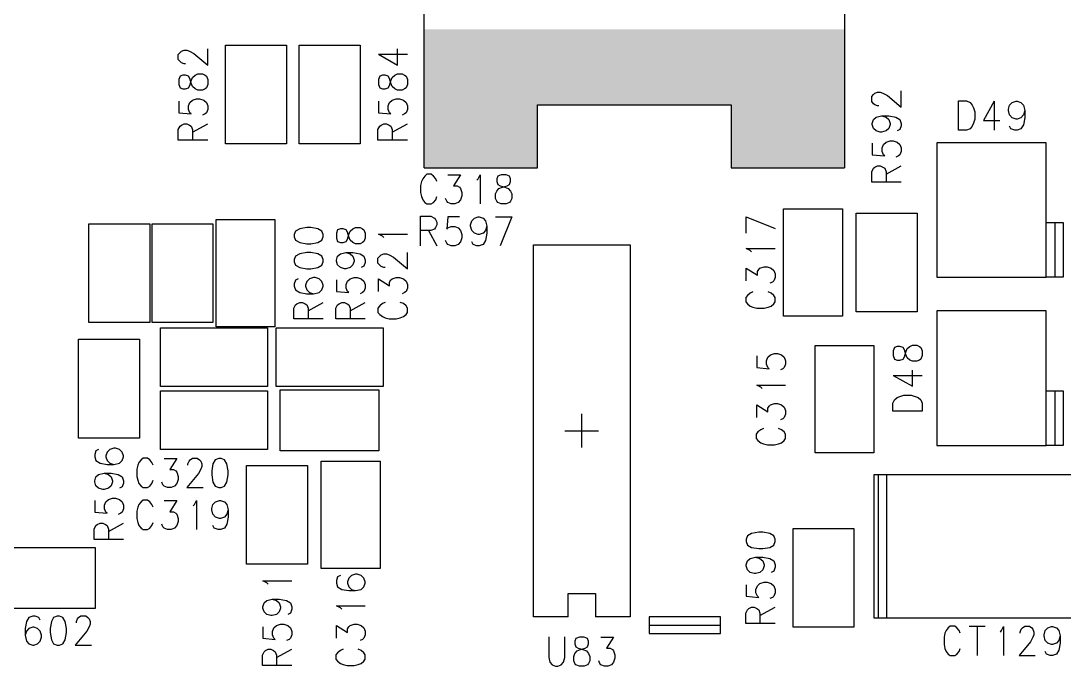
# Model space of a CAD drawing. Extents: x 295 to 953, y 10 to 290.
# Drawn here: x 779.63 to 820.59, y 91.02 to 116.35 of the extents above; entities that cross this region are included whole.
import ezdxf

# ---------------------------------------------------------------- set-up
doc = ezdxf.new("R2010")
doc.units = 0
doc.header["$LTSCALE"] = 5
doc.header["$MEASUREMENT"] = 0
doc.layers.add('13_C-SILK_GBR', color=7, linetype='CONTINUOUS')

msp = doc.modelspace()

# ---------------------------------------------------------------- linework, layer by layer
at = {"layer": '13_C-SILK_GBR'}
for p, q in [((795.465, 110.575), (795.465, 151.825)), ((811.965, 151.825), (811.965, 110.575)), ((785.813, 115.025), (785.882, 115.114)), ((785.882, 115.114), (785.935, 115.159)), ((785.935, 115.159), (786.04, 115.203)), ((786.04, 115.203), (786.146, 115.203)), ((786.146, 115.203), (786.25, 115.159)), ((786.25, 115.159), (786.425, 115.07)), ((786.968, 114.616), (786.968, 115.254)), ((787.669, 111.524), (787.669, 115.401)), ((787.669, 115.401), (790.061, 115.401)), ((790.061, 115.401), (790.061, 111.524)), ((790.556, 115.401), (792.949, 115.401)), ((790.556, 111.524), (790.556, 115.401)), ((792.949, 115.401), (792.949, 111.524)), ((794.421, 114.616), (794.421, 115.254)), ((785.813, 114.839), (785.813, 115.025)), ((785.882, 114.75), (785.813, 114.839)), ((785.935, 114.705), (785.882, 114.75)), ((786.04, 114.66), (785.935, 114.705)), ((786.425, 115.07), (786.968, 114.616)), ((793.668, 115.037), (794.421, 114.616)), ((793.668, 115.037), (794.805, 115.037)), ((786.093, 114.66), (786.04, 114.66)), ((786.478, 114.222), (786.583, 114.273)), ((786.583, 114.273), (786.758, 114.273)), ((786.758, 114.273), (786.862, 114.222)), ((794.315, 114.222), (794.421, 114.273)), ((794.421, 114.273), (794.596, 114.273)), ((794.596, 114.273), (794.699, 114.222)), ((785.882, 114.177), (785.831, 114.043)), ((785.831, 114.043), (785.831, 113.857)), ((785.831, 113.857), (785.882, 113.723)), ((785.987, 114.222), (785.882, 114.177)), ((786.093, 114.222), (785.987, 114.222)), ((786.215, 114.177), (786.093, 114.222)), ((786.268, 114.088), (786.215, 114.177)), ((786.321, 113.903), (786.268, 114.088)), ((786.268, 113.812), (786.321, 113.999)), ((786.321, 113.999), (786.372, 114.132)), ((786.372, 113.768), (786.321, 113.903)), ((786.372, 114.132), (786.478, 114.222)), ((786.862, 114.222), (786.915, 114.177)), ((786.915, 114.177), (786.968, 114.043)), ((786.968, 113.857), (786.915, 113.723)), ((786.968, 114.043), (786.968, 113.857)), ((793.719, 114.177), (793.668, 114.043)), ((793.668, 114.043), (793.668, 113.857)), ((793.668, 113.857), (793.719, 113.723)), ((793.825, 114.222), (793.719, 114.177)), ((793.931, 114.222), (793.825, 114.222)), ((794.053, 114.177), (793.931, 114.222)), ((794.105, 114.088), (794.053, 114.177)), ((794.158, 113.903), (794.105, 114.088)), ((794.105, 113.812), (794.158, 113.999)), ((794.158, 113.999), (794.209, 114.132)), ((794.209, 113.768), (794.158, 113.903)), ((794.209, 114.132), (794.315, 114.222)), ((794.699, 114.222), (794.752, 114.177)), ((794.752, 114.177), (794.805, 114.043)), ((794.805, 113.857), (794.752, 113.723)), ((794.805, 114.043), (794.805, 113.857)), ((785.882, 113.723), (785.987, 113.679)), ((785.987, 113.679), (786.093, 113.679)), ((786.093, 113.679), (786.215, 113.723)), ((786.215, 113.723), (786.268, 113.812)), ((786.478, 113.679), (786.372, 113.768)), ((786.583, 113.634), (786.478, 113.679)), ((786.758, 113.634), (786.583, 113.634)), ((786.862, 113.679), (786.758, 113.634)), ((786.915, 113.723), (786.862, 113.679)), ((793.719, 113.723), (793.825, 113.679)), ((793.825, 113.679), (793.931, 113.679)), ((793.931, 113.679), (794.053, 113.723)), ((794.053, 113.723), (794.105, 113.812)), ((794.315, 113.679), (794.209, 113.768)), ((794.421, 113.634), (794.315, 113.679)), ((794.596, 113.634), (794.421, 113.634)), ((794.699, 113.679), (794.596, 113.634)), ((794.752, 113.723), (794.699, 113.679)), ((813.038, 113.375), (813.107, 113.464)), ((813.107, 113.464), (813.16, 113.509)), ((813.16, 113.509), (813.265, 113.553)), ((813.265, 113.553), (813.371, 113.553)), ((813.371, 113.553), (813.475, 113.509)), ((813.475, 113.509), (813.65, 113.42)), ((814.193, 112.966), (814.193, 113.604)), ((785.831, 113.195), (785.831, 112.741)), ((786.215, 113.01), (786.268, 113.151)), ((786.268, 113.151), (786.372, 113.24)), ((786.372, 113.24), (786.53, 113.291)), ((786.53, 113.291), (786.652, 113.291)), ((786.652, 113.291), (786.811, 113.24)), ((786.811, 113.24), (786.915, 113.151)), ((786.915, 113.151), (786.968, 113.01)), ((793.668, 113.195), (793.668, 112.741)), ((794.053, 113.01), (794.105, 113.151)), ((794.105, 113.151), (794.209, 113.24)), ((794.209, 113.24), (794.368, 113.291)), ((794.368, 113.291), (794.49, 113.291)), ((794.49, 113.291), (794.648, 113.24)), ((794.648, 113.24), (794.752, 113.151)), ((794.752, 113.151), (794.805, 113.01)), ((799.92, 110.575), (799.92, 113.05)), ((799.92, 113.05), (807.51, 113.05)), ((807.51, 113.05), (807.51, 110.575)), ((813.038, 113.189), (813.038, 113.375)), ((813.107, 113.1), (813.038, 113.189)), ((813.16, 113.055), (813.107, 113.1)), ((813.265, 113.01), (813.16, 113.055)), ((813.65, 113.42), (814.193, 112.966)), ((816.44, 113.215), (816.758, 113.215)), ((816.44, 112.06), (816.44, 113.215)), ((816.758, 113.215), (816.892, 113.146)), ((816.892, 113.146), (816.981, 113.04)), ((816.981, 113.04), (817.026, 112.935)), ((817.842, 113.197), (817.422, 112.444)), ((817.842, 113.197), (817.842, 112.06)), ((818.403, 112.882), (818.448, 113.04)), ((818.448, 113.04), (818.55, 113.146)), ((818.55, 113.146), (818.697, 113.197)), ((818.697, 113.197), (818.742, 113.197)), ((818.742, 113.197), (818.893, 113.146)), ((818.893, 113.146), (818.989, 113.04)), ((818.989, 113.04), (819.04, 112.831)), ((785.831, 112.741), (786.321, 112.697)), ((786.215, 112.875), (786.215, 113.01)), ((786.268, 112.741), (786.215, 112.875)), ((786.321, 112.697), (786.268, 112.741)), ((786.862, 112.697), (786.758, 112.652)), ((786.915, 112.741), (786.862, 112.697)), ((786.968, 112.875), (786.915, 112.741)), ((786.968, 113.01), (786.968, 112.875)), ((793.668, 112.741), (794.158, 112.697)), ((794.053, 112.875), (794.053, 113.01)), ((794.105, 112.741), (794.053, 112.875)), ((794.158, 112.697), (794.105, 112.741)), ((794.699, 112.697), (794.596, 112.652)), ((794.752, 112.741), (794.699, 112.697)), ((794.805, 112.875), (794.752, 112.741)), ((794.805, 113.01), (794.805, 112.875)), ((813.212, 112.572), (813.422, 112.623)), ((813.318, 113.01), (813.265, 113.01)), ((813.422, 112.623), (813.597, 112.572)), ((813.422, 112.623), (813.703, 112.623)), ((813.703, 112.623), (813.983, 112.572)), ((817.026, 112.935), (817.077, 112.778)), ((817.077, 112.778), (817.077, 112.497)), ((818.403, 112.831), (818.403, 112.882)), ((818.448, 112.656), (818.403, 112.831)), ((818.55, 112.55), (818.448, 112.656)), ((818.989, 112.656), (818.893, 112.55)), ((819.04, 112.831), (818.989, 112.656)), ((819.04, 112.831), (819.04, 112.55)), ((785.813, 112.08), (785.882, 112.213)), ((785.882, 112.213), (785.935, 112.258)), ((785.935, 112.258), (786.04, 112.309)), ((786.04, 112.309), (786.146, 112.309)), ((786.146, 112.309), (786.25, 112.258)), ((786.25, 112.258), (786.321, 112.213)), ((786.321, 112.213), (786.372, 112.08)), ((786.372, 111.984), (786.968, 112.309)), ((793.65, 112.08), (793.719, 112.213)), ((793.719, 112.213), (793.772, 112.258)), ((793.772, 112.258), (793.878, 112.309)), ((793.878, 112.309), (793.983, 112.309)), ((793.983, 112.309), (794.087, 112.258)), ((794.087, 112.258), (794.158, 112.213)), ((794.158, 112.213), (794.209, 112.08)), ((794.209, 111.984), (794.805, 112.309)), ((813.056, 112.322), (813.107, 112.476)), ((813.056, 112.278), (813.056, 112.322)), ((813.107, 112.131), (813.056, 112.278)), ((813.107, 112.476), (813.212, 112.572)), ((813.597, 112.572), (813.703, 112.476)), ((813.703, 112.476), (813.755, 112.322)), ((813.755, 112.278), (813.703, 112.131)), ((813.755, 112.322), (813.755, 112.278)), ((813.983, 112.572), (814.14, 112.476)), ((814.14, 112.476), (814.193, 112.322)), ((814.193, 112.227), (814.14, 112.08)), ((814.193, 112.322), (814.193, 112.227)), ((816.981, 112.217), (816.892, 112.113)), ((817.026, 112.341), (816.981, 112.217)), ((817.077, 112.497), (817.026, 112.341)), ((817.422, 112.444), (818.059, 112.444)), ((818.499, 112.113), (818.448, 112.217)), ((818.697, 112.497), (818.55, 112.55)), ((818.742, 112.497), (818.697, 112.497)), ((818.893, 112.55), (818.742, 112.497)), ((818.989, 112.27), (818.893, 112.113)), ((819.04, 112.55), (818.989, 112.27)), ((785.813, 111.671), (785.813, 112.08)), ((786.372, 112.08), (786.372, 111.671)), ((793.65, 111.671), (793.65, 112.08)), ((794.209, 112.08), (794.209, 111.671)), ((813.212, 112.029), (813.107, 112.131)), ((813.371, 111.984), (813.212, 112.029)), ((813.422, 111.984), (813.371, 111.984)), ((813.597, 112.029), (813.422, 111.984)), ((813.703, 112.131), (813.597, 112.029)), ((814.14, 112.08), (814.036, 112.029)), ((816.758, 112.06), (816.44, 112.06)), ((816.892, 112.113), (816.758, 112.06)), ((818.646, 112.06), (818.499, 112.113)), ((818.742, 112.06), (818.646, 112.06)), ((818.893, 112.113), (818.742, 112.06)), ((786.968, 111.671), (785.813, 111.671)), ((790.061, 111.524), (787.669, 111.524)), ((792.949, 111.524), (790.556, 111.524)), ((794.805, 111.671), (793.65, 111.671)), ((813.056, 111.545), (813.056, 111.091)), ((813.44, 111.36), (813.493, 111.501)), ((813.493, 111.501), (813.597, 111.59)), ((813.597, 111.59), (813.755, 111.641)), ((813.755, 111.641), (813.877, 111.641)), ((813.877, 111.641), (814.036, 111.59)), ((814.036, 111.59), (814.14, 111.501)), ((814.14, 111.501), (814.193, 111.36)), ((815.595, 111.565), (815.595, 106.285)), ((819.885, 111.565), (815.595, 111.565)), ((819.885, 106.285), (819.885, 111.565)), ((813.056, 111.091), (813.546, 111.047)), ((813.44, 111.225), (813.44, 111.36)), ((813.493, 111.091), (813.44, 111.225)), ((813.546, 111.047), (813.493, 111.091)), ((814.087, 111.047), (813.983, 111.002)), ((814.14, 111.091), (814.087, 111.047)), ((814.193, 111.225), (814.14, 111.091)), ((814.193, 111.36), (814.193, 111.225)), ((795.465, 110.575), (799.92, 110.575)), ((807.51, 110.575), (811.965, 110.575)), ((813.107, 110.563), (813.16, 110.608)), ((813.16, 110.608), (813.265, 110.659)), ((813.265, 110.659), (813.371, 110.659)), ((813.371, 110.659), (813.475, 110.608)), ((813.475, 110.608), (813.546, 110.563)), ((813.597, 110.334), (814.193, 110.659)), ((795.49, 110.258), (795.406, 110.153)), ((795.572, 110.328), (795.49, 110.258)), ((795.744, 110.328), (795.572, 110.328)), ((795.828, 110.258), (795.744, 110.328)), ((795.917, 110.153), (795.828, 110.258)), ((796.394, 110.309), (796.892, 110.309)), ((796.892, 110.309), (796.618, 109.872)), ((797.587, 110.153), (797.663, 110.309)), ((797.663, 110.309), (797.663, 109.173)), ((798.358, 110.258), (798.313, 110.153)), ((798.491, 110.309), (798.358, 110.258)), ((798.678, 110.309), (798.491, 110.309)), ((798.811, 110.258), (798.678, 110.309)), ((798.856, 110.153), (798.811, 110.258)), ((813.038, 110.43), (813.107, 110.563)), ((813.038, 110.021), (813.038, 110.43)), ((813.546, 110.563), (813.597, 110.43)), ((813.597, 110.43), (813.597, 110.021)), ((795.361, 110.047), (795.323, 109.89)), ((795.323, 109.89), (795.323, 109.61)), ((795.406, 110.153), (795.361, 110.047)), ((795.962, 110.047), (795.917, 110.153)), ((796.618, 109.872), (796.759, 109.872)), ((796.759, 109.872), (796.848, 109.819)), ((796.848, 109.819), (796.892, 109.768)), ((796.892, 109.768), (796.943, 109.61)), ((797.536, 110.1), (797.587, 110.153)), ((798.313, 110.153), (798.313, 110.047)), ((798.313, 110.047), (798.358, 109.925)), ((798.313, 109.663), (798.402, 109.768)), ((798.358, 109.925), (798.447, 109.872)), ((798.402, 109.768), (798.537, 109.819)), ((798.447, 109.872), (798.633, 109.819)), ((798.537, 109.819), (798.722, 109.872)), ((798.633, 109.819), (798.767, 109.768)), ((798.722, 109.872), (798.811, 109.925)), ((798.767, 109.768), (798.856, 109.663)), ((798.811, 109.925), (798.856, 110.047)), ((798.856, 110.047), (798.856, 110.153)), ((814.193, 110.021), (813.038, 110.021)), ((795.323, 109.61), (795.361, 109.453)), ((795.361, 109.453), (795.406, 109.329)), ((795.917, 109.329), (795.962, 109.453)), ((796.349, 109.278), (796.305, 109.382)), ((796.943, 109.488), (796.892, 109.329)), ((796.943, 109.61), (796.943, 109.488)), ((798.268, 109.557), (798.313, 109.663)), ((798.268, 109.382), (798.268, 109.557)), ((798.313, 109.278), (798.268, 109.382)), ((798.856, 109.663), (798.907, 109.557)), ((798.907, 109.382), (798.856, 109.278)), ((798.907, 109.557), (798.907, 109.382)), ((795.406, 109.329), (795.49, 109.225)), ((795.49, 109.225), (795.572, 109.173)), ((795.572, 109.173), (795.744, 109.173)), ((795.744, 109.173), (795.828, 109.225)), ((795.828, 109.225), (795.917, 109.329)), ((796.394, 109.225), (796.349, 109.278)), ((796.528, 109.173), (796.394, 109.225)), ((796.67, 109.173), (796.528, 109.173)), ((796.803, 109.225), (796.67, 109.173)), ((796.892, 109.329), (796.803, 109.225)), ((798.358, 109.225), (798.313, 109.278)), ((798.491, 109.173), (798.358, 109.225)), ((798.678, 109.173), (798.491, 109.173)), ((798.811, 109.225), (798.678, 109.173)), ((798.856, 109.278), (798.811, 109.225)), ((809.573, 104.759), (809.573, 108.966)), ((809.573, 108.966), (811.883, 108.966)), ((811.883, 108.966), (811.883, 104.759)), ((787.298, 108.554), (789.608, 108.554)), ((787.298, 104.346), (787.298, 108.554)), ((789.608, 108.554), (789.608, 104.346)), ((795.323, 107.523), (795.323, 108.678)), ((795.323, 108.678), (795.732, 108.678)), ((795.732, 108.678), (795.866, 108.608)), ((795.866, 108.608), (795.911, 108.555)), ((795.911, 108.555), (795.962, 108.45)), ((796.394, 108.659), (796.349, 108.169)), ((796.848, 108.659), (796.394, 108.659)), ((797.331, 108.503), (797.434, 108.608)), ((797.434, 108.608), (797.58, 108.659)), ((797.58, 108.659), (797.625, 108.659)), ((797.625, 108.659), (797.778, 108.608)), ((797.778, 108.608), (797.874, 108.503)), ((798.268, 108.659), (798.907, 108.659)), ((798.907, 108.659), (798.447, 107.523)), ((808.106, 108.016), (808.106, 108.654)), ((808.106, 108.654), (809.243, 108.194)), ((812.419, 108.801), (814.811, 108.801)), ((812.419, 104.924), (812.419, 108.801)), ((814.811, 108.801), (814.811, 104.924)), ((782.306, 108.389), (784.699, 108.389)), ((782.306, 104.511), (782.306, 108.389)), ((784.699, 108.389), (784.699, 104.511)), ((784.781, 104.511), (784.781, 108.389)), ((784.781, 108.389), (787.174, 108.389)), ((787.174, 108.389), (787.174, 104.511)), ((790.578, 108.191), (790.419, 108.102)), ((790.858, 108.242), (790.578, 108.191)), ((791.015, 108.242), (790.858, 108.242)), ((791.296, 108.191), (791.015, 108.242)), ((791.452, 108.102), (791.296, 108.191)), ((792.069, 108.146), (792.018, 108.013)), ((792.175, 108.191), (792.069, 108.146)), ((792.281, 108.191), (792.175, 108.191)), ((792.403, 108.146), (792.281, 108.191)), ((792.455, 108.057), (792.403, 108.146)), ((792.559, 108.102), (792.665, 108.191)), ((792.665, 108.191), (792.771, 108.242)), ((792.771, 108.242), (792.946, 108.242)), ((792.946, 108.242), (793.049, 108.191)), ((793.049, 108.191), (793.102, 108.146)), ((793.102, 108.146), (793.155, 108.013)), ((795.732, 108.118), (795.323, 108.118)), ((795.637, 108.118), (795.962, 107.523)), ((795.866, 108.169), (795.732, 108.118)), ((795.911, 108.24), (795.866, 108.169)), ((795.962, 108.344), (795.911, 108.24)), ((795.962, 108.45), (795.962, 108.344)), ((796.349, 108.169), (796.394, 108.222)), ((796.394, 108.222), (796.528, 108.275)), ((796.528, 108.275), (796.663, 108.275)), ((796.663, 108.275), (796.803, 108.222)), ((796.803, 108.222), (796.892, 108.118)), ((796.892, 108.118), (796.943, 107.96)), ((797.287, 108.344), (797.331, 108.503)), ((797.287, 108.293), (797.287, 108.344)), ((797.331, 108.118), (797.287, 108.293)), ((797.434, 108.013), (797.331, 108.118)), ((797.874, 108.118), (797.778, 108.013)), ((797.874, 108.503), (797.925, 108.293)), ((797.925, 108.293), (797.874, 108.118)), ((797.925, 108.293), (797.925, 108.013)), ((819.885, 108.43), (820.215, 108.43)), ((820.215, 108.43), (820.545, 108.43)), ((820.215, 108.43), (820.215, 106.285)), ((820.545, 108.43), (820.545, 106.285)), ((790.419, 108.102), (790.368, 107.968)), ((790.368, 107.968), (790.368, 107.877)), ((790.368, 107.877), (790.419, 107.737)), ((790.419, 107.737), (790.578, 107.648)), ((791.296, 107.648), (791.452, 107.737)), ((791.505, 107.968), (791.452, 108.102)), ((791.452, 107.737), (791.505, 107.877)), ((791.505, 107.877), (791.505, 107.968)), ((792.018, 108.013), (792.018, 107.826)), ((792.018, 107.826), (792.069, 107.692)), ((792.403, 107.692), (792.455, 107.782)), ((792.508, 107.872), (792.455, 108.057)), ((792.455, 107.782), (792.508, 107.968)), ((792.508, 107.968), (792.559, 108.102)), ((792.559, 107.737), (792.508, 107.872)), ((792.665, 107.648), (792.559, 107.737)), ((793.155, 107.826), (793.102, 107.692)), ((793.155, 108.013), (793.155, 107.826)), ((793.825, 107.904), (793.668, 107.98)), ((793.668, 107.98), (794.805, 107.98)), ((793.878, 107.853), (793.825, 107.904)), ((796.349, 107.628), (796.305, 107.732)), ((796.943, 107.838), (796.892, 107.679)), ((796.943, 107.96), (796.943, 107.838)), ((797.58, 107.96), (797.434, 108.013)), ((797.625, 107.96), (797.58, 107.96)), ((797.778, 108.013), (797.625, 107.96)), ((797.874, 107.732), (797.778, 107.575)), ((797.925, 108.013), (797.874, 107.732)), ((790.578, 107.648), (790.858, 107.603)), ((790.858, 107.603), (791.015, 107.603)), ((791.015, 107.603), (791.296, 107.648)), ((792.069, 107.692), (792.175, 107.648)), ((792.175, 107.648), (792.281, 107.648)), ((792.281, 107.648), (792.403, 107.692)), ((792.771, 107.603), (792.665, 107.648)), ((792.946, 107.603), (792.771, 107.603)), ((793.049, 107.648), (792.946, 107.603)), ((793.102, 107.692), (793.049, 107.648)), ((796.394, 107.575), (796.349, 107.628)), ((796.528, 107.523), (796.394, 107.575)), ((796.663, 107.523), (796.528, 107.523)), ((796.803, 107.575), (796.663, 107.523)), ((796.892, 107.679), (796.803, 107.575)), ((797.382, 107.575), (797.331, 107.679)), ((797.529, 107.523), (797.382, 107.575)), ((797.625, 107.523), (797.529, 107.523)), ((797.778, 107.575), (797.625, 107.523)), ((799.755, 92.961), (799.755, 107.564)), ((799.755, 107.564), (803.55, 107.564)), ((803.55, 107.564), (803.55, 92.961)), ((808.262, 107.334), (808.106, 107.41)), ((808.106, 107.41), (809.243, 107.41)), ((808.315, 107.283), (808.262, 107.334)), ((790.419, 107.12), (790.368, 106.986)), ((790.368, 106.986), (790.368, 106.896)), ((790.368, 106.896), (790.419, 106.755)), ((790.578, 107.209), (790.419, 107.12)), ((790.858, 107.26), (790.578, 107.209)), ((791.015, 107.26), (790.858, 107.26)), ((791.296, 107.209), (791.015, 107.26)), ((791.452, 107.12), (791.296, 107.209)), ((791.505, 106.986), (791.452, 107.12)), ((791.452, 106.755), (791.505, 106.896)), ((791.505, 106.896), (791.505, 106.986)), ((792.018, 106.96), (792.069, 107.113)), ((792.018, 106.915), (792.018, 106.96)), ((792.069, 106.768), (792.018, 106.915)), ((792.069, 107.113), (792.175, 107.209)), ((792.175, 107.209), (792.385, 107.26)), ((792.385, 107.26), (792.559, 107.209)), ((792.385, 107.26), (792.665, 107.26)), ((792.559, 107.209), (792.665, 107.113)), ((792.665, 107.26), (792.946, 107.209)), ((792.665, 107.113), (792.718, 106.96)), ((792.718, 106.915), (792.665, 106.768)), ((792.718, 106.96), (792.718, 106.915)), ((792.946, 107.209), (793.102, 107.113)), ((793.102, 107.113), (793.155, 106.96)), ((793.155, 106.96), (793.155, 106.864)), ((793.65, 107.031), (793.719, 107.12)), ((793.65, 106.844), (793.65, 107.031)), ((793.719, 107.12), (793.772, 107.164)), ((793.772, 107.164), (793.878, 107.209)), ((793.878, 107.209), (793.983, 107.209)), ((793.983, 107.209), (794.087, 107.164)), ((794.087, 107.164), (794.262, 107.075)), ((794.262, 107.075), (794.805, 106.622)), ((794.805, 106.622), (794.805, 107.26)), ((790.419, 106.755), (790.578, 106.666)), ((790.578, 106.666), (790.858, 106.622)), ((790.858, 106.622), (791.015, 106.622)), ((791.015, 106.622), (791.296, 106.666)), ((791.296, 106.666), (791.452, 106.755)), ((792.175, 106.666), (792.069, 106.768)), ((792.333, 106.622), (792.175, 106.666)), ((792.385, 106.622), (792.333, 106.622)), ((792.559, 106.666), (792.385, 106.622)), ((792.665, 106.768), (792.559, 106.666)), ((793.102, 106.717), (792.998, 106.666)), ((793.155, 106.864), (793.102, 106.717)), ((793.719, 106.755), (793.65, 106.844)), ((793.772, 106.711), (793.719, 106.755)), ((793.878, 106.666), (793.772, 106.711)), ((793.931, 106.666), (793.878, 106.666)), ((808.106, 106.141), (808.106, 106.64)), ((808.106, 106.64), (808.543, 106.366)), ((808.543, 106.506), (808.596, 106.595)), ((808.543, 106.366), (808.543, 106.506)), ((808.596, 106.595), (808.647, 106.64)), ((808.647, 106.64), (808.805, 106.691)), ((808.805, 106.691), (808.927, 106.691)), ((808.927, 106.691), (809.086, 106.64)), ((809.086, 106.64), (809.19, 106.551)), ((809.19, 106.551), (809.243, 106.417)), ((790.419, 106.176), (790.368, 106.029)), ((790.525, 106.227), (790.419, 106.176)), ((790.858, 106.125), (790.805, 105.978)), ((790.962, 106.227), (790.858, 106.125)), ((791.121, 106.278), (790.962, 106.227)), ((791.19, 106.278), (791.121, 106.278)), ((791.348, 106.227), (791.19, 106.278)), ((791.452, 106.125), (791.348, 106.227)), ((791.505, 105.978), (791.452, 106.125)), ((792.018, 106.183), (792.018, 105.729)), ((792.403, 105.998), (792.455, 106.138)), ((792.455, 106.138), (792.559, 106.227)), ((792.559, 106.227), (792.718, 106.278)), ((792.718, 106.278), (792.84, 106.278)), ((792.84, 106.278), (792.998, 106.227)), ((792.998, 106.227), (793.102, 106.138)), ((793.102, 106.138), (793.155, 105.998)), ((793.668, 105.729), (793.668, 106.227)), ((793.668, 106.227), (794.105, 105.953)), ((794.105, 106.094), (794.158, 106.183)), ((794.105, 105.953), (794.105, 106.094)), ((794.158, 106.183), (794.209, 106.227)), ((794.209, 106.227), (794.368, 106.278)), ((794.368, 106.278), (794.49, 106.278)), ((794.49, 106.278), (794.648, 106.227)), ((794.648, 106.227), (794.752, 106.138)), ((794.752, 106.138), (794.805, 106.005)), ((809.137, 106.097), (809.033, 106.052)), ((809.19, 106.141), (809.137, 106.097)), ((809.243, 106.275), (809.19, 106.141)), ((809.243, 106.417), (809.243, 106.275)), ((815.595, 106.285), (819.885, 106.285)), ((820.215, 106.285), (819.885, 106.285)), ((820.545, 106.285), (820.215, 106.285)), ((790.368, 106.029), (790.368, 105.934)), ((790.368, 105.934), (790.419, 105.787)), ((790.419, 105.787), (790.578, 105.684)), ((790.578, 105.684), (790.858, 105.64)), ((790.805, 105.978), (790.805, 105.934)), ((790.805, 105.934), (790.858, 105.787)), ((790.858, 105.787), (790.962, 105.684)), ((790.962, 105.684), (791.121, 105.64)), ((791.121, 105.64), (791.348, 105.684)), ((791.348, 105.684), (791.452, 105.787)), ((791.452, 105.787), (791.505, 105.934)), ((791.505, 105.934), (791.505, 105.978)), ((792.018, 105.729), (792.508, 105.684)), ((792.403, 105.863), (792.403, 105.998)), ((792.455, 105.729), (792.403, 105.863)), ((792.508, 105.684), (792.455, 105.729)), ((793.049, 105.684), (792.946, 105.64)), ((793.102, 105.729), (793.049, 105.684)), ((793.155, 105.863), (793.102, 105.729)), ((793.155, 105.998), (793.155, 105.863)), ((794.699, 105.684), (794.596, 105.64)), ((794.752, 105.729), (794.699, 105.684)), ((794.805, 105.863), (794.752, 105.729)), ((794.805, 106.005), (794.805, 105.863)), ((808.262, 105.665), (808.157, 105.576)), ((808.368, 105.709), (808.262, 105.665)), ((809.086, 105.665), (808.962, 105.709)), ((809.19, 105.576), (809.086, 105.665)), ((790.472, 105.246), (790.578, 105.297)), ((790.578, 105.297), (790.683, 105.297)), ((790.683, 105.297), (790.787, 105.246)), ((790.858, 105.64), (791.121, 105.64)), ((790.909, 104.972), (791.505, 105.297)), ((792.122, 105.246), (792.228, 105.297)), ((792.228, 105.297), (792.333, 105.297)), ((792.333, 105.297), (792.437, 105.246)), ((792.559, 104.972), (793.155, 105.297)), ((793.825, 105.252), (793.719, 105.163)), ((793.931, 105.297), (793.825, 105.252)), ((794.648, 105.252), (794.525, 105.297)), ((794.752, 105.163), (794.648, 105.252)), ((808.157, 105.576), (808.088, 105.491)), ((808.088, 105.491), (808.088, 105.32)), ((808.088, 105.32), (808.157, 105.237)), ((809.243, 105.491), (809.19, 105.576)), ((809.19, 105.237), (809.243, 105.32)), ((809.243, 105.32), (809.243, 105.491)), ((790.35, 105.067), (790.419, 105.201)), ((790.35, 104.658), (790.35, 105.067)), ((790.419, 105.201), (790.472, 105.246)), ((790.787, 105.246), (790.858, 105.201)), ((790.858, 105.201), (790.909, 105.067)), ((790.909, 105.067), (790.909, 104.658)), ((792, 105.067), (792.069, 105.201)), ((792, 104.658), (792, 105.067)), ((792.069, 105.201), (792.122, 105.246)), ((792.437, 105.246), (792.508, 105.201)), ((792.508, 105.201), (792.559, 105.067)), ((792.559, 105.067), (792.559, 104.658)), ((793.719, 105.163), (793.65, 105.079)), ((793.65, 105.079), (793.65, 104.907)), ((793.65, 104.907), (793.719, 104.825)), ((794.805, 105.079), (794.752, 105.163)), ((794.752, 104.825), (794.805, 104.907)), ((794.805, 104.907), (794.805, 105.079)), ((808.157, 105.237), (808.262, 105.153)), ((808.262, 105.153), (808.368, 105.109)), ((808.368, 105.109), (808.525, 105.071)), ((808.525, 105.071), (808.805, 105.071)), ((808.805, 105.071), (808.962, 105.109)), ((808.962, 105.109), (809.086, 105.153)), ((809.086, 105.153), (809.19, 105.237)), ((814.811, 104.924), (812.419, 104.924)), ((815.595, 104.965), (815.595, 99.685)), ((819.885, 104.965), (815.595, 104.965)), ((819.885, 99.685), (819.885, 104.965)), ((784.699, 104.511), (782.306, 104.511)), ((787.174, 104.511), (784.781, 104.511)), ((791.505, 104.658), (790.35, 104.658)), ((793.155, 104.658), (792, 104.658)), ((793.719, 104.825), (793.825, 104.741)), ((793.825, 104.741), (793.931, 104.696)), ((793.931, 104.696), (794.087, 104.658)), ((794.087, 104.658), (794.368, 104.658)), ((794.368, 104.658), (794.525, 104.696)), ((794.525, 104.696), (794.648, 104.741)), ((794.648, 104.741), (794.752, 104.825)), ((811.883, 104.759), (809.573, 104.759)), ((785.111, 101.995), (785.111, 104.305)), ((785.111, 104.305), (789.319, 104.305)), ((789.608, 104.346), (787.298, 104.346)), ((789.319, 104.305), (789.319, 101.995)), ((789.649, 101.995), (789.649, 104.305)), ((789.649, 104.305), (793.856, 104.305)), ((793.856, 104.305), (793.856, 101.995)), ((781.894, 103.851), (784.286, 103.851)), ((781.894, 99.974), (781.894, 103.851)), ((784.286, 103.851), (784.286, 99.974)), ((814.528, 103.574), (814.633, 103.625)), ((814.633, 103.625), (814.808, 103.625)), ((814.808, 103.625), (814.912, 103.574)), ((808.955, 103.152), (809.059, 103.241)), ((809.059, 103.241), (809.218, 103.292)), ((809.218, 103.292), (809.34, 103.292)), ((809.34, 103.292), (809.498, 103.241)), ((809.498, 103.241), (809.602, 103.152)), ((810.81, 103.604), (813.12, 103.604)), ((810.81, 99.396), (810.81, 103.604)), ((813.12, 103.604), (813.12, 99.396)), ((813.932, 103.53), (813.881, 103.396)), ((813.881, 103.396), (813.881, 103.211)), ((813.881, 103.211), (813.932, 103.077)), ((814.037, 103.574), (813.932, 103.53)), ((814.143, 103.574), (814.037, 103.574)), ((814.265, 103.53), (814.143, 103.574)), ((814.318, 103.44), (814.265, 103.53)), ((814.371, 103.256), (814.318, 103.44)), ((814.318, 103.167), (814.371, 103.351)), ((814.371, 103.351), (814.422, 103.485)), ((814.422, 103.122), (814.371, 103.256)), ((814.422, 103.485), (814.528, 103.574)), ((814.912, 103.574), (814.965, 103.53)), ((814.965, 103.53), (815.018, 103.396)), ((815.018, 103.211), (814.965, 103.077)), ((815.018, 103.396), (815.018, 103.211)), ((808.518, 103.196), (808.518, 102.742)), ((808.903, 103.011), (808.955, 103.152)), ((808.903, 102.876), (808.903, 103.011)), ((808.955, 102.742), (808.903, 102.876)), ((809.602, 103.152), (809.655, 103.011)), ((809.655, 102.876), (809.602, 102.742)), ((809.655, 103.011), (809.655, 102.876)), ((813.932, 103.077), (814.037, 103.033)), ((814.037, 103.033), (814.143, 103.033)), ((814.143, 103.033), (814.265, 103.077)), ((814.265, 103.077), (814.318, 103.167)), ((814.528, 103.033), (814.422, 103.122)), ((814.633, 102.988), (814.528, 103.033)), ((814.808, 102.988), (814.633, 102.988)), ((814.912, 103.033), (814.808, 102.988)), ((814.965, 103.077), (814.912, 103.033)), ((808.518, 102.742), (809.008, 102.698)), ((809.008, 102.698), (808.955, 102.742)), ((809.549, 102.698), (809.446, 102.653)), ((809.602, 102.742), (809.549, 102.698)), ((813.881, 102.427), (814.633, 102.007)), ((813.881, 102.427), (815.018, 102.427)), ((814.633, 102.007), (814.633, 102.643)), ((789.319, 101.995), (785.111, 101.995)), ((793.856, 101.995), (789.649, 101.995)), ((808.675, 101.972), (808.518, 102.048)), ((808.518, 102.048), (809.655, 102.048)), ((785.111, 99.52), (785.111, 101.83)), ((785.111, 101.83), (789.319, 101.83)), ((789.319, 101.83), (789.319, 99.52)), ((789.814, 99.479), (789.814, 101.871)), ((789.814, 101.871), (793.691, 101.871)), ((793.691, 101.871), (793.691, 99.479)), ((808.728, 101.921), (808.675, 101.972)), ((813.932, 101.477), (814.037, 101.566)), ((814.037, 101.566), (814.143, 101.611)), ((814.143, 101.611), (814.3, 101.662)), ((814.3, 101.662), (814.58, 101.662)), ((814.58, 101.662), (814.737, 101.611)), ((814.737, 101.611), (814.861, 101.566)), ((814.861, 101.566), (814.965, 101.477)), ((819.885, 101.83), (820.215, 101.83)), ((820.215, 101.83), (820.545, 101.83)), ((820.215, 101.83), (820.215, 99.685)), ((820.545, 101.83), (820.545, 99.685)), ((808.518, 100.779), (808.518, 101.277)), ((808.518, 101.277), (808.955, 101.003)), ((808.955, 101.144), (809.008, 101.233)), ((809.008, 101.233), (809.059, 101.277)), ((809.059, 101.277), (809.218, 101.328)), ((809.218, 101.328), (809.34, 101.328)), ((809.34, 101.328), (809.498, 101.277)), ((809.498, 101.277), (809.602, 101.188)), ((809.602, 101.188), (809.655, 101.055)), ((813.863, 101.343), (813.932, 101.477)), ((813.863, 101.025), (813.863, 101.343)), ((814.965, 101.477), (815.018, 101.343)), ((815.018, 101.343), (815.018, 101.025)), ((801.653, 99.603), (801.653, 100.923)), ((808.955, 101.003), (808.955, 101.144)), ((809.602, 100.779), (809.549, 100.734)), ((809.655, 100.913), (809.602, 100.779)), ((809.655, 101.055), (809.655, 100.913)), ((815.018, 101.025), (813.863, 101.025)), ((808.781, 100.347), (808.675, 100.302)), ((809.498, 100.302), (809.375, 100.347)), ((809.549, 100.734), (809.446, 100.69)), ((784.286, 99.974), (781.894, 99.974)), ((800.993, 100.263), (802.313, 100.263)), ((808.569, 100.213), (808.5, 100.129)), ((808.5, 100.129), (808.5, 99.957)), ((808.5, 99.957), (808.569, 99.875)), ((808.675, 100.302), (808.569, 100.213)), ((809.602, 100.213), (809.498, 100.302)), ((809.655, 100.129), (809.602, 100.213)), ((809.602, 99.875), (809.655, 99.957)), ((809.655, 99.957), (809.655, 100.129)), ((782.687, 99.528), (782.582, 99.477)), ((783.125, 99.528), (783.021, 99.426)), ((783.283, 99.579), (783.125, 99.528)), ((783.352, 99.579), (783.283, 99.579)), ((783.511, 99.528), (783.352, 99.579)), ((783.615, 99.426), (783.511, 99.528)), ((789.319, 99.52), (785.111, 99.52)), ((808.569, 99.875), (808.675, 99.791)), ((808.675, 99.791), (808.781, 99.746)), ((808.781, 99.746), (808.937, 99.708)), ((808.937, 99.708), (809.218, 99.708)), ((809.218, 99.708), (809.375, 99.746)), ((809.375, 99.746), (809.498, 99.791)), ((809.498, 99.791), (809.602, 99.875)), ((815.595, 99.685), (819.885, 99.685)), ((820.215, 99.685), (819.885, 99.685)), ((820.545, 99.685), (820.215, 99.685)), ((782.582, 99.477), (782.531, 99.33)), ((782.531, 99.33), (782.531, 99.235)), ((782.531, 99.235), (782.582, 99.088)), ((783.021, 99.426), (782.968, 99.279)), ((782.968, 99.279), (782.968, 99.235)), ((782.968, 99.235), (783.021, 99.088)), ((783.668, 99.279), (783.615, 99.426)), ((783.615, 99.088), (783.668, 99.235)), ((783.668, 99.235), (783.668, 99.279)), ((784.352, 99.121), (784.268, 99.015)), ((784.435, 99.19), (784.352, 99.121)), ((784.606, 99.19), (784.435, 99.19)), ((784.691, 99.121), (784.606, 99.19)), ((784.78, 99.015), (784.691, 99.121)), ((785.257, 99.172), (785.755, 99.172)), ((785.755, 99.172), (785.481, 98.735)), ((786.238, 99.068), (786.283, 99.121)), ((786.283, 99.121), (786.372, 99.19)), ((786.372, 99.19), (786.558, 99.19)), ((786.558, 99.19), (786.647, 99.121)), ((786.647, 99.121), (786.692, 99.068)), ((787.265, 99.121), (787.175, 98.962)), ((787.405, 99.172), (787.265, 99.121)), ((787.496, 99.172), (787.405, 99.172)), ((787.629, 99.121), (787.496, 99.172)), ((787.718, 98.962), (787.629, 99.121)), ((793.691, 99.479), (789.814, 99.479)), ((813.12, 99.396), (810.81, 99.396)), ((782.582, 99.088), (782.74, 98.985)), ((782.74, 98.985), (783.021, 98.941)), ((783.021, 99.088), (783.125, 98.985)), ((783.021, 98.941), (783.283, 98.941)), ((783.125, 98.985), (783.283, 98.941)), ((783.283, 98.941), (783.511, 98.985)), ((783.511, 98.985), (783.615, 99.088)), ((784.224, 98.91), (784.186, 98.753)), ((784.186, 98.753), (784.186, 98.472)), ((784.268, 99.015), (784.224, 98.91)), ((784.824, 98.91), (784.78, 99.015)), ((785.481, 98.735), (785.621, 98.735)), ((785.621, 98.735), (785.71, 98.682)), ((786.194, 98.962), (786.238, 99.068)), ((786.194, 98.91), (786.194, 98.962)), ((786.692, 98.753), (786.603, 98.578)), ((786.692, 99.068), (786.737, 98.962)), ((786.737, 98.857), (786.692, 98.753)), ((786.737, 98.962), (786.737, 98.857)), ((787.175, 98.962), (787.131, 98.682)), ((787.769, 98.682), (787.718, 98.962)), ((788.494, 95.024), (788.494, 98.901)), ((788.494, 98.901), (790.886, 98.901)), ((790.886, 98.901), (790.886, 95.024)), ((791.423, 99.066), (793.733, 99.066)), ((791.423, 94.859), (791.423, 99.066)), ((793.733, 99.066), (793.733, 94.859)), ((782.531, 98.297), (782.582, 98.451)), ((782.531, 98.253), (782.531, 98.297)), ((782.582, 98.451), (782.687, 98.547)), ((782.687, 98.547), (782.897, 98.598)), ((782.897, 98.598), (783.072, 98.547)), ((782.897, 98.598), (783.178, 98.598)), ((783.072, 98.547), (783.178, 98.451)), ((783.178, 98.598), (783.458, 98.547)), ((783.178, 98.451), (783.23, 98.297)), ((783.23, 98.297), (783.23, 98.253)), ((783.458, 98.547), (783.615, 98.451)), ((783.615, 98.451), (783.668, 98.297)), ((783.668, 98.297), (783.668, 98.202)), ((784.186, 98.472), (784.224, 98.316)), ((784.224, 98.316), (784.268, 98.192)), ((784.78, 98.192), (784.824, 98.316)), ((785.71, 98.682), (785.755, 98.631)), ((785.755, 98.631), (785.806, 98.472)), ((785.806, 98.35), (785.755, 98.192)), ((785.806, 98.472), (785.806, 98.35)), ((786.603, 98.578), (786.149, 98.035)), ((787.131, 98.682), (787.131, 98.525)), ((787.131, 98.525), (787.175, 98.245)), ((787.718, 98.245), (787.769, 98.525)), ((787.769, 98.525), (787.769, 98.682)), ((813.615, 98.53), (813.12, 98.53)), ((813.285, 98.53), (813.12, 98.53)), ((813.12, 98.53), (813.12, 92.92)), ((813.45, 98.53), (813.285, 98.53)), ((813.285, 98.53), (813.285, 92.92)), ((813.615, 98.53), (813.615, 92.92)), ((822.69, 98.53), (813.615, 98.53)), ((782.582, 98.106), (782.531, 98.253)), ((782.687, 98.004), (782.582, 98.106)), ((782.846, 97.959), (782.687, 98.004)), ((782.897, 97.959), (782.846, 97.959)), ((783.072, 98.004), (782.897, 97.959)), ((783.178, 98.106), (783.072, 98.004)), ((783.23, 98.253), (783.178, 98.106)), ((783.615, 98.055), (783.511, 98.004)), ((783.668, 98.202), (783.615, 98.055)), ((784.268, 98.192), (784.352, 98.088)), ((784.352, 98.088), (784.435, 98.035)), ((784.435, 98.035), (784.606, 98.035)), ((784.606, 98.035), (784.691, 98.088)), ((784.691, 98.088), (784.78, 98.192)), ((785.212, 98.141), (785.167, 98.245)), ((785.257, 98.088), (785.212, 98.141)), ((785.39, 98.035), (785.257, 98.088)), ((785.532, 98.035), (785.39, 98.035)), ((785.666, 98.088), (785.532, 98.035)), ((785.755, 98.192), (785.666, 98.088)), ((786.149, 98.035), (786.788, 98.035)), ((787.175, 98.245), (787.265, 98.088)), ((787.265, 98.088), (787.405, 98.035)), ((787.405, 98.035), (787.496, 98.035)), ((787.496, 98.035), (787.629, 98.088)), ((787.629, 98.088), (787.718, 98.245)), ((782.531, 97.52), (782.531, 97.066)), ((782.915, 97.335), (782.968, 97.476)), ((782.968, 97.476), (783.072, 97.565)), ((783.072, 97.565), (783.23, 97.616)), ((783.23, 97.616), (783.352, 97.616)), ((783.352, 97.616), (783.511, 97.565)), ((783.511, 97.565), (783.615, 97.476)), ((783.615, 97.476), (783.668, 97.335)), ((784.352, 97.471), (784.268, 97.365)), ((784.435, 97.54), (784.352, 97.471)), ((784.606, 97.54), (784.435, 97.54)), ((784.691, 97.471), (784.606, 97.54)), ((784.78, 97.365), (784.691, 97.471)), ((785.257, 97.522), (785.755, 97.522)), ((785.755, 97.522), (785.481, 97.085)), ((786.449, 97.365), (786.525, 97.522)), ((786.525, 97.522), (786.525, 96.385)), ((787.175, 97.365), (787.278, 97.471)), ((787.278, 97.471), (787.425, 97.522)), ((787.425, 97.522), (787.469, 97.522)), ((787.469, 97.522), (787.623, 97.471)), ((787.623, 97.471), (787.718, 97.365)), ((782.531, 97.066), (783.021, 97.022)), ((782.915, 97.2), (782.915, 97.335)), ((782.968, 97.066), (782.915, 97.2)), ((783.021, 97.022), (782.968, 97.066)), ((783.615, 97.066), (783.562, 97.022)), ((783.668, 97.2), (783.615, 97.066)), ((783.668, 97.335), (783.668, 97.2)), ((784.224, 97.26), (784.186, 97.103)), ((784.186, 97.103), (784.186, 96.822)), ((784.268, 97.365), (784.224, 97.26)), ((784.824, 97.26), (784.78, 97.365)), ((785.481, 97.085), (785.621, 97.085)), ((785.621, 97.085), (785.71, 97.032)), ((786.398, 97.312), (786.449, 97.365)), ((787.131, 97.207), (787.175, 97.365)), ((787.131, 97.156), (787.131, 97.207)), ((787.175, 96.981), (787.131, 97.156)), ((787.718, 97.365), (787.769, 97.156)), ((787.769, 97.156), (787.718, 96.981)), ((787.769, 97.156), (787.769, 96.875)), ((783.562, 97.022), (783.458, 96.977)), ((784.186, 96.822), (784.224, 96.666)), ((784.224, 96.666), (784.268, 96.542)), ((784.78, 96.542), (784.824, 96.666)), ((785.71, 97.032), (785.755, 96.981)), ((785.755, 96.981), (785.806, 96.822)), ((785.806, 96.7), (785.755, 96.542)), ((785.806, 96.822), (785.806, 96.7)), ((787.278, 96.875), (787.175, 96.981)), ((787.425, 96.822), (787.278, 96.875)), ((787.469, 96.822), (787.425, 96.822)), ((787.623, 96.875), (787.469, 96.822)), ((787.718, 96.981), (787.623, 96.875)), ((787.769, 96.875), (787.718, 96.595)), ((782.513, 96.405), (782.582, 96.538)), ((782.513, 95.996), (782.513, 96.405)), ((782.582, 96.538), (782.635, 96.583)), ((782.635, 96.583), (782.74, 96.634)), ((782.74, 96.634), (782.846, 96.634)), ((782.846, 96.634), (782.95, 96.583)), ((782.95, 96.583), (783.021, 96.538)), ((783.021, 96.538), (783.072, 96.405)), ((783.072, 96.309), (783.668, 96.634)), ((783.072, 96.405), (783.072, 95.996)), ((784.268, 96.542), (784.352, 96.438)), ((784.352, 96.438), (784.435, 96.385)), ((784.435, 96.385), (784.606, 96.385)), ((784.606, 96.385), (784.691, 96.438)), ((784.691, 96.438), (784.78, 96.542)), ((785.212, 96.491), (785.167, 96.595)), ((785.257, 96.438), (785.212, 96.491)), ((785.39, 96.385), (785.257, 96.438)), ((785.532, 96.385), (785.39, 96.385)), ((785.666, 96.438), (785.532, 96.385)), ((785.755, 96.542), (785.666, 96.438)), ((787.227, 96.438), (787.175, 96.542)), ((787.373, 96.385), (787.227, 96.438)), ((787.469, 96.385), (787.373, 96.385)), ((787.623, 96.438), (787.469, 96.385)), ((787.718, 96.595), (787.623, 96.438)), ((808.596, 96.279), (808.315, 96.228)), ((808.753, 96.279), (808.596, 96.279)), ((809.033, 96.228), (808.753, 96.279)), ((809.944, 96.426), (812.336, 96.426)), ((809.944, 92.549), (809.944, 96.426)), ((812.336, 96.426), (812.336, 92.549)), ((783.668, 95.996), (782.513, 95.996)), ((808.157, 96.139), (808.106, 96.006)), ((808.106, 96.006), (808.106, 95.915)), ((808.106, 95.915), (808.157, 95.775)), ((808.315, 96.228), (808.157, 96.139)), ((809.19, 96.139), (809.033, 96.228)), ((809.243, 96.006), (809.19, 96.139)), ((809.19, 95.775), (809.243, 95.915)), ((809.243, 95.915), (809.243, 96.006)), ((778.676, 95.684), (782.554, 95.684)), ((782.554, 95.684), (782.554, 93.291)), ((808.157, 95.775), (808.315, 95.685)), ((808.315, 95.685), (808.596, 95.641)), ((808.596, 95.641), (808.753, 95.641)), ((808.753, 95.641), (809.033, 95.685)), ((809.033, 95.685), (809.19, 95.775)), ((790.886, 95.024), (788.494, 95.024)), ((808.106, 94.997), (808.157, 95.151)), ((808.157, 95.151), (808.262, 95.247)), ((808.262, 95.247), (808.472, 95.298)), ((808.472, 95.298), (808.647, 95.247)), ((808.472, 95.298), (808.753, 95.298)), ((808.647, 95.247), (808.753, 95.151)), ((808.753, 95.298), (809.033, 95.247)), ((808.753, 95.151), (808.805, 94.997)), ((809.033, 95.247), (809.19, 95.151)), ((809.19, 95.151), (809.243, 94.997)), ((793.733, 94.859), (791.423, 94.859)), ((792.771, 94.629), (792.612, 94.578)), ((792.84, 94.629), (792.771, 94.629)), ((792.998, 94.578), (792.84, 94.629)), ((808.106, 94.953), (808.106, 94.997)), ((808.157, 94.806), (808.106, 94.953)), ((808.262, 94.704), (808.157, 94.806)), ((808.421, 94.659), (808.262, 94.704)), ((808.472, 94.659), (808.421, 94.659)), ((808.647, 94.704), (808.472, 94.659)), ((808.753, 94.806), (808.647, 94.704)), ((808.805, 94.953), (808.753, 94.806)), ((808.805, 94.997), (808.805, 94.953)), ((809.19, 94.755), (809.086, 94.704)), ((809.243, 94.902), (809.19, 94.755)), ((809.243, 94.997), (809.243, 94.902)), ((789.287, 94.291), (789.131, 94.367)), ((789.131, 94.367), (790.268, 94.367)), ((789.34, 94.24), (789.287, 94.291)), ((792.069, 94.527), (792.018, 94.38)), ((792.018, 94.38), (792.018, 94.285)), ((792.018, 94.285), (792.069, 94.138)), ((792.175, 94.578), (792.069, 94.527)), ((792.508, 94.476), (792.455, 94.329)), ((792.455, 94.329), (792.455, 94.285)), ((792.455, 94.285), (792.508, 94.138)), ((792.612, 94.578), (792.508, 94.476)), ((793.102, 94.476), (792.998, 94.578)), ((793.155, 94.329), (793.102, 94.476)), ((793.102, 94.138), (793.155, 94.285)), ((793.155, 94.285), (793.155, 94.329)), ((808.106, 94.22), (808.106, 93.766)), ((808.543, 94.176), (808.647, 94.265)), ((808.647, 94.265), (808.805, 94.316)), ((808.805, 94.316), (808.927, 94.316)), ((808.927, 94.316), (809.086, 94.265)), ((809.086, 94.265), (809.19, 94.176)), ((792.069, 94.138), (792.228, 94.035)), ((792.228, 94.035), (792.508, 93.991)), ((792.508, 94.138), (792.612, 94.035)), ((792.508, 93.991), (792.771, 93.991)), ((792.612, 94.035), (792.771, 93.991)), ((792.771, 93.991), (792.998, 94.035)), ((792.998, 94.035), (793.102, 94.138)), ((801.116, 93.869), (802.189, 93.869)), ((801.116, 92.961), (801.116, 93.869)), ((802.189, 93.869), (802.189, 92.961)), ((808.49, 94.035), (808.543, 94.176)), ((808.49, 93.9), (808.49, 94.035)), ((808.543, 93.766), (808.49, 93.9)), ((809.19, 94.176), (809.243, 94.035)), ((809.243, 93.9), (809.19, 93.766)), ((809.243, 94.035), (809.243, 93.9)), ((789.131, 93.347), (789.182, 93.501)), ((789.182, 93.501), (789.287, 93.597)), ((789.287, 93.597), (789.497, 93.648)), ((789.497, 93.648), (789.672, 93.597)), ((789.497, 93.648), (789.778, 93.648)), ((789.672, 93.597), (789.778, 93.501)), ((789.778, 93.648), (790.058, 93.597)), ((789.778, 93.501), (789.83, 93.347)), ((790.058, 93.597), (790.215, 93.501)), ((790.215, 93.501), (790.268, 93.347)), ((792.175, 93.309), (792.018, 93.385)), ((792.018, 93.385), (793.155, 93.385)), ((808.106, 93.766), (808.596, 93.722)), ((808.596, 93.722), (808.543, 93.766)), ((809.137, 93.722), (809.033, 93.677)), ((809.19, 93.766), (809.137, 93.722)), ((782.554, 93.291), (778.676, 93.291)), ((780.099, 92.984), (779.952, 92.933)), ((780.194, 92.984), (780.099, 92.984)), ((780.341, 92.933), (780.194, 92.984)), ((781.061, 92.984), (780.92, 92.933)), ((781.151, 92.984), (781.061, 92.984)), ((781.285, 92.933), (781.151, 92.984)), ((781.902, 92.933), (781.991, 93.003)), ((781.991, 93.003), (782.178, 93.003)), ((782.178, 93.003), (782.267, 92.933)), ((789.131, 93.303), (789.131, 93.347)), ((789.182, 93.156), (789.131, 93.303)), ((789.287, 93.054), (789.182, 93.156)), ((789.446, 93.009), (789.287, 93.054)), ((789.497, 93.009), (789.446, 93.009)), ((789.672, 93.054), (789.497, 93.009)), ((789.778, 93.156), (789.672, 93.054)), ((789.83, 93.303), (789.778, 93.156)), ((789.83, 93.347), (789.83, 93.303)), ((790.215, 93.105), (790.111, 93.054)), ((790.268, 93.252), (790.215, 93.105)), ((790.268, 93.347), (790.268, 93.252)), ((792.228, 93.258), (792.175, 93.309)), ((808.088, 93.105), (808.157, 93.238)), ((808.088, 92.696), (808.088, 93.105)), ((808.157, 93.238), (808.21, 93.283)), ((808.21, 93.283), (808.315, 93.334)), ((808.315, 93.334), (808.421, 93.334)), ((808.421, 93.334), (808.525, 93.283)), ((808.525, 93.283), (808.596, 93.238)), ((808.596, 93.238), (808.647, 93.105)), ((808.647, 93.009), (809.243, 93.334)), ((808.647, 93.105), (808.647, 92.696)), ((779.849, 92.775), (779.805, 92.494)), ((779.952, 92.933), (779.849, 92.775)), ((780.392, 92.828), (780.341, 92.933)), ((780.831, 92.775), (780.787, 92.494)), ((780.92, 92.933), (780.831, 92.775)), ((781.374, 92.775), (781.285, 92.933)), ((781.425, 92.494), (781.374, 92.775)), ((781.813, 92.775), (781.858, 92.88)), ((781.813, 92.722), (781.813, 92.775)), ((781.858, 92.88), (781.902, 92.933)), ((782.311, 92.565), (782.222, 92.39)), ((782.267, 92.933), (782.311, 92.88)), ((782.311, 92.88), (782.356, 92.775)), ((782.356, 92.669), (782.311, 92.565)), ((782.356, 92.775), (782.356, 92.669)), ((789.131, 92.57), (789.131, 92.116)), ((789.568, 92.526), (789.672, 92.615)), ((789.672, 92.615), (789.83, 92.666)), ((789.83, 92.666), (789.952, 92.666)), ((789.952, 92.666), (790.111, 92.615)), ((790.111, 92.615), (790.215, 92.526)), ((792.018, 92.116), (792.018, 92.615)), ((792.018, 92.615), (792.455, 92.341)), ((792.455, 92.481), (792.508, 92.57)), ((792.508, 92.57), (792.559, 92.615)), ((792.559, 92.615), (792.718, 92.666)), ((792.718, 92.666), (792.84, 92.666)), ((792.84, 92.666), (792.998, 92.615)), ((792.998, 92.615), (793.102, 92.526)), ((801.116, 92.961), (799.755, 92.961)), ((803.55, 92.961), (802.189, 92.961)), ((804.293, 92.961), (804.293, 92.301)), ((807.098, 92.961), (804.293, 92.961)), ((804.293, 92.631), (807.098, 92.631)), ((807.098, 92.301), (807.098, 92.961)), ((809.243, 92.696), (808.088, 92.696)), ((813.12, 92.92), (813.285, 92.92)), ((813.285, 92.92), (813.615, 92.92)), ((813.615, 92.92), (822.69, 92.92)), ((816.118, 92.59), (816.036, 92.521)), ((816.291, 92.59), (816.118, 92.59)), ((816.374, 92.521), (816.291, 92.59)), ((816.852, 92.59), (817.489, 92.59)), ((817.171, 92.59), (817.171, 91.435)), ((818.133, 92.415), (818.21, 92.572)), ((818.21, 92.572), (818.21, 91.435)), ((818.95, 92.521), (819.039, 92.59)), ((819.039, 92.59), (819.223, 92.59)), ((819.223, 92.59), (819.313, 92.521)), ((819.944, 92.521), (820.091, 92.572)), ((820.091, 92.572), (820.136, 92.572)), ((820.136, 92.572), (820.288, 92.521)), ((779.805, 92.494), (779.805, 92.232)), ((779.849, 92.39), (779.805, 92.232)), ((779.805, 92.232), (779.849, 92.004)), ((779.952, 92.494), (779.849, 92.39)), ((780.099, 92.547), (779.952, 92.494)), ((780.143, 92.547), (780.099, 92.547)), ((780.29, 92.494), (780.143, 92.547)), ((780.392, 92.39), (780.29, 92.494)), ((780.443, 92.232), (780.392, 92.39)), ((780.392, 92.004), (780.443, 92.163)), ((780.443, 92.163), (780.443, 92.232)), ((780.787, 92.494), (780.787, 92.338)), ((780.787, 92.338), (780.831, 92.057)), ((781.374, 92.057), (781.425, 92.338)), ((781.425, 92.338), (781.425, 92.494)), ((782.222, 92.39), (781.768, 91.848)), ((789.515, 92.385), (789.568, 92.526)), ((789.515, 92.25), (789.515, 92.385)), ((789.568, 92.116), (789.515, 92.25)), ((790.215, 92.526), (790.268, 92.385)), ((790.268, 92.25), (790.215, 92.116)), ((790.268, 92.385), (790.268, 92.25)), ((792.455, 92.341), (792.455, 92.481)), ((793.102, 92.526), (793.155, 92.392)), ((793.155, 92.25), (793.102, 92.116)), ((793.155, 92.392), (793.155, 92.25)), ((800.352, 92.178), (800.352, 91.356)), ((800.989, 91.356), (800.989, 92.178)), ((801.557, 92.159), (801.423, 92.108)), ((801.742, 92.159), (801.557, 92.159)), ((801.875, 92.108), (801.742, 92.159)), ((802.405, 92.159), (802.902, 92.159)), ((802.902, 92.159), (802.628, 91.722)), ((804.293, 92.301), (807.098, 92.301)), ((812.336, 92.549), (809.944, 92.549)), ((815.909, 92.31), (815.871, 92.153)), ((815.871, 92.153), (815.871, 91.872)), ((815.953, 92.415), (815.909, 92.31)), ((816.036, 92.521), (815.953, 92.415)), ((816.463, 92.415), (816.374, 92.521)), ((816.508, 92.31), (816.463, 92.415)), ((818.082, 92.362), (818.133, 92.415)), ((818.86, 92.362), (818.905, 92.468)), ((818.86, 92.31), (818.86, 92.362)), ((818.905, 92.468), (818.95, 92.521)), ((819.357, 92.153), (819.268, 91.978)), ((819.313, 92.521), (819.357, 92.468)), ((819.357, 92.468), (819.402, 92.362)), ((819.402, 92.257), (819.357, 92.153)), ((819.402, 92.362), (819.402, 92.257)), ((819.798, 92.257), (819.842, 92.415)), ((819.798, 92.206), (819.798, 92.257)), ((819.842, 92.031), (819.798, 92.206)), ((819.842, 92.415), (819.944, 92.521)), ((820.288, 92.521), (820.383, 92.415)), ((820.383, 92.415), (820.435, 92.206)), ((820.435, 92.206), (820.383, 92.031)), ((820.435, 92.206), (820.435, 91.925)), ((779.849, 92.004), (779.952, 91.9)), ((779.952, 91.9), (780.099, 91.848)), ((780.099, 91.848), (780.143, 91.848)), ((780.143, 91.848), (780.29, 91.9)), ((780.29, 91.9), (780.392, 92.004)), ((780.831, 92.057), (780.92, 91.9)), ((780.92, 91.9), (781.061, 91.848)), ((781.061, 91.848), (781.151, 91.848)), ((781.151, 91.848), (781.285, 91.9)), ((781.285, 91.9), (781.374, 92.057)), ((781.768, 91.848), (782.407, 91.848)), ((789.131, 92.116), (789.621, 92.072)), ((789.621, 92.072), (789.568, 92.116)), ((790.162, 92.072), (790.058, 92.027)), ((790.215, 92.116), (790.162, 92.072)), ((793.049, 92.072), (792.946, 92.027)), ((793.102, 92.116), (793.049, 92.072)), ((801.423, 92.108), (801.379, 92.003)), ((801.379, 92.003), (801.379, 91.897)), ((801.379, 91.897), (801.423, 91.775)), ((801.423, 91.775), (801.512, 91.722)), ((801.786, 91.722), (801.875, 91.775)), ((801.92, 92.003), (801.875, 92.108)), ((801.875, 91.775), (801.92, 91.897)), ((801.92, 91.897), (801.92, 92.003)), ((815.871, 91.872), (815.909, 91.716)), ((819.268, 91.978), (818.816, 91.435)), ((819.944, 91.925), (819.842, 92.031)), ((820.091, 91.872), (819.944, 91.925)), ((820.136, 91.872), (820.091, 91.872)), ((820.288, 91.925), (820.136, 91.872)), ((820.383, 92.031), (820.288, 91.925)), ((820.435, 91.925), (820.383, 91.645)), ((789.113, 91.455), (789.182, 91.588)), ((789.113, 91.046), (789.113, 91.455)), ((789.182, 91.588), (789.235, 91.633)), ((789.235, 91.633), (789.34, 91.684)), ((789.34, 91.684), (789.446, 91.684)), ((789.446, 91.684), (789.55, 91.633)), ((789.55, 91.633), (789.621, 91.588)), ((789.621, 91.588), (789.672, 91.455)), ((789.672, 91.359), (790.268, 91.684)), ((789.672, 91.455), (789.672, 91.046)), ((792.069, 91.551), (792, 91.466)), ((792, 91.466), (792, 91.295)), ((792.175, 91.64), (792.069, 91.551)), ((792.281, 91.684), (792.175, 91.64)), ((792.998, 91.64), (792.875, 91.684)), ((793.102, 91.551), (792.998, 91.64)), ((793.155, 91.466), (793.102, 91.551)), ((793.155, 91.295), (793.155, 91.466)), ((800.352, 91.356), (800.397, 91.179)), ((800.938, 91.179), (800.989, 91.356)), ((801.334, 91.407), (801.379, 91.513)), ((801.334, 91.232), (801.334, 91.407)), ((801.379, 91.513), (801.468, 91.618)), ((801.468, 91.618), (801.601, 91.669)), ((801.512, 91.722), (801.697, 91.669)), ((801.601, 91.669), (801.786, 91.722)), ((801.697, 91.669), (801.831, 91.618)), ((801.831, 91.618), (801.92, 91.513)), ((801.92, 91.513), (801.971, 91.407)), ((801.971, 91.407), (801.971, 91.232)), ((802.628, 91.722), (802.768, 91.722)), ((802.768, 91.722), (802.857, 91.669)), ((802.857, 91.669), (802.902, 91.618)), ((802.902, 91.618), (802.953, 91.46)), ((802.953, 91.338), (802.902, 91.179)), ((802.953, 91.46), (802.953, 91.338)), ((815.909, 91.716), (815.953, 91.592)), ((815.953, 91.592), (816.036, 91.488)), ((816.036, 91.488), (816.118, 91.435)), ((816.118, 91.435), (816.291, 91.435)), ((816.291, 91.435), (816.374, 91.488)), ((816.374, 91.488), (816.463, 91.592)), ((816.463, 91.592), (816.508, 91.716)), ((818.816, 91.435), (819.453, 91.435)), ((819.893, 91.488), (819.842, 91.592)), ((820.04, 91.435), (819.893, 91.488)), ((820.136, 91.435), (820.04, 91.435)), ((820.288, 91.488), (820.136, 91.435)), ((820.383, 91.645), (820.288, 91.488)), ((790.268, 91.046), (789.113, 91.046)), ((792, 91.295), (792.069, 91.212)), ((792.069, 91.212), (792.175, 91.128)), ((792.175, 91.128), (792.281, 91.084)), ((792.281, 91.084), (792.437, 91.046)), ((792.437, 91.046), (792.718, 91.046)), ((792.718, 91.046), (792.875, 91.084)), ((792.875, 91.084), (792.998, 91.128)), ((792.998, 91.128), (793.102, 91.212)), ((793.102, 91.212), (793.155, 91.295)), ((800.397, 91.179), (800.486, 91.075)), ((800.486, 91.075), (800.626, 91.023)), ((800.626, 91.023), (800.715, 91.023)), ((800.715, 91.023), (800.849, 91.075)), ((800.849, 91.075), (800.938, 91.179)), ((801.379, 91.128), (801.334, 91.232)), ((801.423, 91.075), (801.379, 91.128)), ((801.557, 91.023), (801.423, 91.075)), ((801.742, 91.023), (801.557, 91.023)), ((801.875, 91.075), (801.742, 91.023)), ((801.92, 91.128), (801.875, 91.075)), ((801.971, 91.232), (801.92, 91.128)), ((802.36, 91.128), (802.316, 91.232)), ((802.405, 91.075), (802.36, 91.128)), ((802.539, 91.023), (802.405, 91.075)), ((802.679, 91.023), (802.539, 91.023)), ((802.813, 91.075), (802.679, 91.023)), ((802.902, 91.179), (802.813, 91.075))]:
    msp.add_line(p, q, dxfattribs=at)
for points in [[(795.465, 113.05), (795.465, 116.02), (811.965, 113.05), (811.965, 116.02)], [(795.465, 116.02), (795.465, 116.02), (811.965, 116.02), (795.465, 116.02)], [(795.465, 110.575), (795.465, 113.05), (799.92, 110.575), (799.92, 113.05)], [(795.465, 113.05), (795.465, 113.05), (799.92, 113.05), (807.51, 113.05)], [(807.51, 110.575), (807.51, 113.05), (811.965, 110.575), (811.965, 113.05)]]:
    msp.add_solid(points, dxfattribs=at)

doc.saveas('drawing.dxf')
